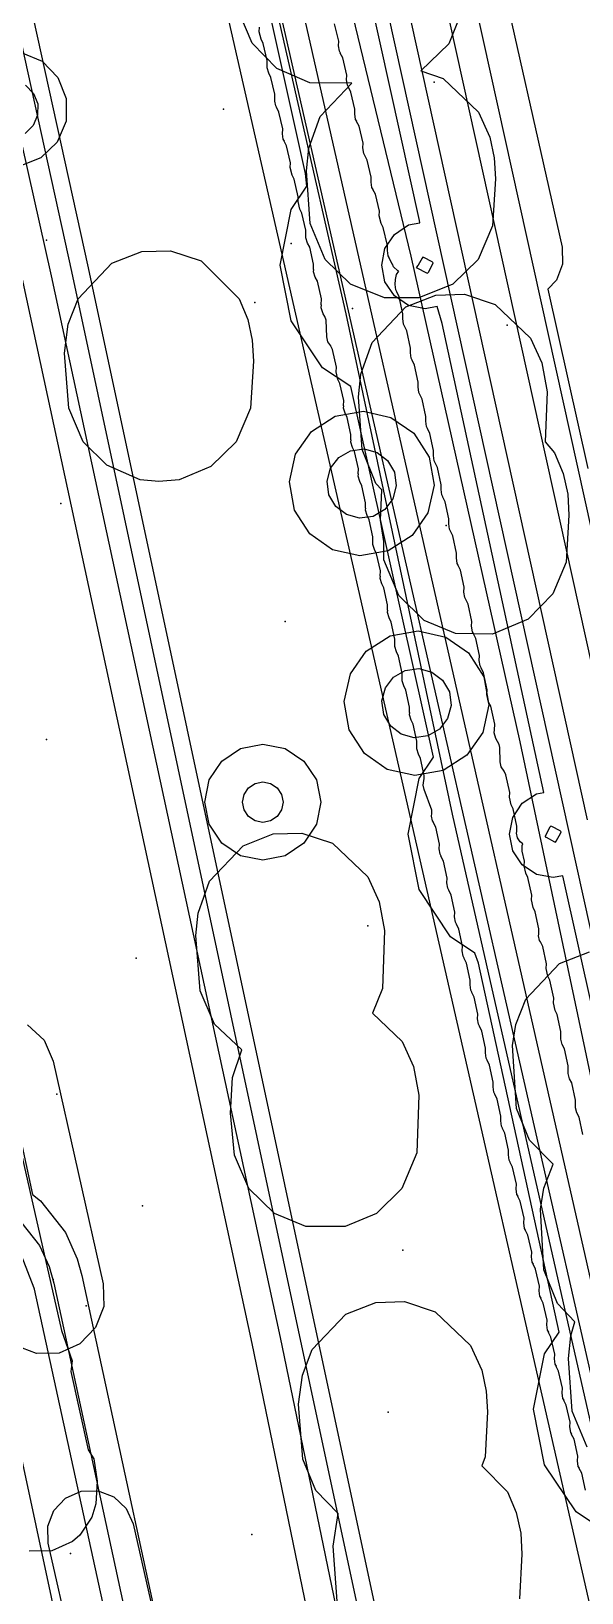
# Model space of a CAD drawing. Header units: metres. Extents: x 8738 to 9560, y -8972 to -7699.
# Drawn here: x 8880.7 to 8899.6, y -8734.6 to -8680.8 of the extents above; entities that cross this region are included whole.
import ezdxf

# ---------------------------------------------------------------- set-up
doc = ezdxf.new("R2010")
doc.units = ezdxf.units.M
for name, color, linetype in [('AI_GREENING_EXCLUSIONS', 1, 'Continuous'), ('AI_GREENING_LAWN', 82, 'Continuous'), ('AI_GREENING_REJECTED', 6, 'Continuous')]:
    doc.layers.add(name, color=color, linetype=linetype)

msp = doc.modelspace()

# ---------------------------------------------------------------- linework, layer by layer
at = {"layer": 'AI_GREENING_EXCLUSIONS'}
for points in [[(8867.153, -8659.18), (8873.409, -8686.68), (8873.845, -8689.742), (8879.205, -8714.111), (8879.213, -8714.501), (8879.071, -8714.864), (8878.889, -8715.053), (8878.592, -8715.756), (8879.813, -8721.439), (8880.346, -8721.871), (8880.957, -8722.648), (8881.296, -8723.364), (8881.455, -8723.943), (8885.033, -8740.5), (8888.77, -8757.183), (8895.012, -8785.73)], [(8868.13, -8658.965), (8874.384, -8686.457), (8874.83, -8689.565), (8880.181, -8713.896), (8880.197, -8714.676), (8879.913, -8715.403), (8879.787, -8715.534), (8879.639, -8715.868), (8880.718, -8720.892), (8880.995, -8721.11), (8881.85, -8722.198), (8882.26, -8723.1), (8882.419, -8723.678), (8886.009, -8740.286), (8889.747, -8756.969), (8895.989, -8785.516)], [(8909.734, -8769.908), (8884.689, -8660.129), (8884.656, -8659.445), (8884.839, -8658.825), (8884.3, -8658.948), (8891.513, -8690.549), (8895.177, -8707.783), (8904.668, -8749.54), (8905.645, -8754.243), (8909.736, -8772.189)], [(8902.663, -8726.352), (8898.992, -8709.908), (8898.658, -8709.974), (8898.084, -8709.86), (8897.597, -8709.535), (8897.272, -8709.048), (8897.158, -8708.474), (8897.272, -8707.9), (8897.272, -8707.9), (8897.597, -8707.413), (8898.084, -8707.088), (8898.333, -8707.039), (8894.838, -8690.881), (8894.658, -8690.295), (8894.25, -8690.376), (8893.676, -8690.262), (8893.189, -8689.937), (8892.864, -8689.45), (8892.75, -8688.876), (8892.864, -8688.302), (8893.189, -8687.815), (8893.676, -8687.49), (8894.061, -8687.414), (8894.059, -8687.334), (8888.649, -8662.955)], [(8891.304, -8663.384), (8908.895, -8742.957), (8909.198, -8742.95), (8909.562, -8743.092), (8909.843, -8743.362), (8910, -8743.719), (8910.009, -8744.109), (8909.867, -8744.473), (8909.597, -8744.755), (8909.24, -8744.912), (8908.347, -8745.109), (8907.957, -8745.117), (8907.593, -8744.976), (8907.311, -8744.706), (8907.155, -8744.348), (8889.135, -8662.838)], [(8900.391, -8732.453), (8899.448, -8731.823), (8898.365, -8730.2), (8897.984, -8728.287), (8898.365, -8726.374), (8898.863, -8725.628), (8896.09, -8712.915), (8895.964, -8712.572), (8895.122, -8712.01), (8894.039, -8710.387), (8893.658, -8708.474), (8894.039, -8706.561), (8894.533, -8705.821), (8891.683, -8693.059), (8890.714, -8692.412), (8889.631, -8690.789), (8889.631, -8690.789), (8889.25, -8688.876), (8889.631, -8686.963), (8890.167, -8686.159), (8890.122, -8685.72), (8885.232, -8663.713)], [(8892.496, -8664.146), (8909.731, -8742.106), (8910.099, -8742.249), (8910.663, -8742.789), (8910.977, -8743.503), (8910.993, -8744.284), (8910.71, -8745.011), (8910.17, -8745.574), (8909.456, -8745.888), (8908.563, -8746.085), (8907.782, -8746.102), (8907.451, -8745.973), (8909.474, -8754.642), (8909.495, -8755.375), (8912.457, -8768.357)], [(8890.015, -8673.084), (8893.759, -8688.571), (8897.506, -8705.291), (8901.401, -8723.697), (8905.072, -8740.178), (8908.499, -8754.866), (8908.511, -8755.256), (8908.468, -8755.367), (8911.663, -8769.372)], [(8897.336, -8764.76), (8895.607, -8757.997), (8895.266, -8757.67), (8894.952, -8756.956), (8892.775, -8746.926), (8892.375, -8745.366), (8890.965, -8739.002), (8888.288, -8726.018), (8880.397, -8689.46), (8876.974, -8674.191)], [(8898.309, -8764.529), (8896.491, -8757.414), (8896.085, -8757.096), (8895.928, -8756.739), (8891.947, -8738.815), (8889.267, -8725.812), (8881.373, -8689.246), (8877.952, -8673.981)], [(8896.5, -8677.29), (8898.966, -8688.262), (8898.981, -8688.847), (8898.77, -8689.393), (8898.479, -8689.7), (8899.858, -8695.881)], [(8895.527, -8680.102), (8895.059, -8681.255), (8894.094, -8682.186), (8894.864, -8682.449), (8896.088, -8683.608), (8896.474, -8684.464), (8896.629, -8685.183), (8896.668, -8685.9), (8896.574, -8687.526), (8896.076, -8688.677), (8895.199, -8689.532), (8894.034, -8690.002), (8892.846, -8690.002), (8891.681, -8689.532), (8890.804, -8688.677), (8890.289, -8687.445), (8890.161, -8685.626), (8890.241, -8684.851), (8890.63, -8683.753), (8891.72, -8682.605), (8890.274, -8682.593), (8889.134, -8682.101), (8888.285, -8681.233), (8888.285, -8681.233), (8887.831, -8680.15)], [(8880.328, -8681.548), (8881.045, -8681.855), (8881.591, -8682.413), (8881.881, -8683.137), (8881.872, -8683.917), (8881.566, -8684.635), (8881.008, -8685.18), (8880.283, -8685.471)], [(8880.48, -8682.68), (8880.753, -8682.959), (8880.898, -8683.321), (8880.894, -8683.711), (8880.74, -8684.07), (8880.461, -8684.343)], [(8873.989, -8691.572), (8881.714, -8725.571), (8882.081, -8726.621), (8882.04, -8726.983), (8882.638, -8729.682), (8882.828, -8729.991), (8882.951, -8730.762), (8882.905, -8731.541), (8882.767, -8732.005), (8882.348, -8732.62), (8882.09, -8732.837), (8881.378, -8733.156), (8880.598, -8733.177)], [(8873.989, -8691.572), (8881.714, -8725.571), (8882.081, -8726.621), (8882.04, -8726.983), (8882.638, -8729.682), (8882.828, -8729.991), (8882.951, -8730.762), (8882.905, -8731.541), (8882.767, -8732.005), (8882.348, -8732.62), (8882.09, -8732.837), (8881.378, -8733.156), (8880.598, -8733.177)], [(8899.827, -8729.587), (8899.312, -8728.355), (8899.184, -8726.536), (8899.264, -8725.761), (8899.411, -8725.268), (8898.811, -8724.647), (8898.341, -8723.482), (8898.226, -8721.392), (8898.343, -8720.665), (8898.343, -8720.665), (8898.655, -8719.842), (8897.846, -8719.011), (8897.393, -8717.927), (8897.261, -8715.756), (8897.378, -8715.029), (8897.717, -8714.154), (8898.877, -8712.932), (8899.907, -8712.525)], [(8880.545, -8715.038), (8881.114, -8715.577), (8881.431, -8716.293), (8883.153, -8723.96), (8883.172, -8724.74), (8882.891, -8725.468), (8882.353, -8726.034), (8881.64, -8726.35), (8880.86, -8726.369), (8880.132, -8726.088)], [(8891.219, -8734.9), (8891.074, -8733), (8891.074, -8733), (8891.249, -8731.876), (8890.484, -8731.089), (8890.031, -8730.005), (8889.886, -8728.105), (8890.016, -8727.107), (8890.355, -8726.232), (8891.515, -8725.01), (8892.545, -8724.603), (8893.539, -8724.576), (8894.589, -8724.928), (8895.813, -8726.087), (8896.199, -8726.943), (8896.354, -8727.662), (8896.393, -8728.379), (8896.316, -8729.924), (8896.206, -8730.229), (8897.087, -8731.128), (8897.387, -8731.838), (8897.542, -8732.557), (8897.581, -8733.274), (8897.504, -8734.819)], [(8882.845, -8739.884), (8881.26, -8732.901), (8881.244, -8732.316), (8881.453, -8731.769), (8881.856, -8731.344), (8882.39, -8731.106), (8882.975, -8731.09), (8883.522, -8731.3), (8883.947, -8731.702), (8884.185, -8732.237), (8885.925, -8739.899)]]:
    msp.add_lwpolyline(points, dxfattribs=at)
for points in [[(8883.45, -8688.812), (8884.48, -8688.405), (8885.474, -8688.378), (8886.524, -8688.73), (8887.834, -8690.035), (8888.134, -8690.745), (8888.289, -8691.464), (8888.328, -8692.181), (8888.234, -8693.807), (8887.736, -8694.958), (8886.859, -8695.813), (8885.775, -8696.266), (8885.076, -8696.331), (8884.425, -8696.266), (8883.274, -8695.768), (8882.464, -8694.958), (8881.966, -8693.807), (8881.821, -8691.907), (8881.951, -8690.909), (8882.29, -8690.034), (8883.45, -8688.812)], [(8891.954, -8693.408), (8892.034, -8692.633), (8892.423, -8691.535), (8893.583, -8690.313), (8894.613, -8689.906), (8895.607, -8689.879), (8896.657, -8690.231), (8897.881, -8691.39), (8898.267, -8692.246), (8898.449, -8693.235), (8898.384, -8694.966), (8898.707, -8695.337), (8899.007, -8696.047), (8899.162, -8696.766), (8899.201, -8697.483), (8899.107, -8699.109), (8898.654, -8700.193), (8897.799, -8701.07), (8896.567, -8701.585), (8895.298, -8701.568), (8894.214, -8701.115), (8893.337, -8700.26), (8892.822, -8699.028), (8892.822, -8698.399), (8892.706, -8697.656), (8892.75, -8696.612), (8892.552, -8696.392), (8892.082, -8695.227), (8891.954, -8693.408)], [(8889.572, -8696.339), (8889.783, -8695.391), (8890.328, -8694.609), (8891.151, -8694.08), (8892.123, -8693.908), (8893.071, -8694.119), (8893.853, -8694.664), (8894.382, -8695.487), (8894.554, -8696.459), (8894.343, -8697.407), (8893.798, -8698.189), (8892.975, -8698.718), (8892.003, -8698.89), (8891.055, -8698.679), (8890.273, -8698.134), (8889.744, -8697.311), (8889.572, -8696.339)], [(8890.992, -8695.871), (8891.268, -8695.507), (8891.674, -8695.27), (8892.144, -8695.207), (8892.591, -8695.328), (8892.955, -8695.604), (8893.192, -8696.01), (8893.255, -8696.48), (8893.134, -8696.927), (8892.858, -8697.291), (8892.452, -8697.528), (8891.982, -8697.591), (8891.535, -8697.47), (8891.171, -8697.194), (8890.934, -8696.788), (8890.871, -8696.318), (8890.992, -8695.871)], [(8891.673, -8702.957), (8892.218, -8702.175), (8893.041, -8701.646), (8894.013, -8701.474), (8894.961, -8701.685), (8895.743, -8702.23), (8896.272, -8703.053), (8896.444, -8704.025), (8896.233, -8704.973), (8895.688, -8705.755), (8894.865, -8706.284), (8893.893, -8706.456), (8892.945, -8706.245), (8892.163, -8705.7), (8891.634, -8704.877), (8891.462, -8703.905), (8891.673, -8702.957)], [(8892.882, -8703.437), (8893.158, -8703.073), (8893.564, -8702.836), (8894.034, -8702.773), (8894.481, -8702.894), (8894.845, -8703.17), (8895.082, -8703.576), (8895.145, -8704.046), (8895.024, -8704.493), (8894.748, -8704.857), (8894.342, -8705.094), (8893.872, -8705.157), (8893.425, -8705.036), (8893.061, -8704.76), (8892.824, -8704.354), (8892.761, -8703.884), (8892.882, -8703.437)], [(8890.069, -8705.958), (8890.503, -8706.607), (8890.655, -8707.372), (8890.503, -8708.137), (8890.069, -8708.786), (8889.42, -8709.22), (8888.655, -8709.372), (8887.89, -8709.22), (8887.241, -8708.786), (8886.807, -8708.137), (8886.655, -8707.372), (8886.807, -8706.607), (8887.241, -8705.958), (8887.89, -8705.524), (8888.655, -8705.372), (8889.42, -8705.524), (8890.069, -8705.958)], [(8888.923, -8706.725), (8889.15, -8706.877), (8889.302, -8707.104), (8889.355, -8707.372), (8889.302, -8707.64), (8889.15, -8707.867), (8888.923, -8708.019), (8888.655, -8708.072), (8888.387, -8708.019), (8888.16, -8707.867), (8888.008, -8707.64), (8887.955, -8707.372), (8888.008, -8707.104), (8888.16, -8706.877), (8888.387, -8706.725), (8888.655, -8706.672), (8888.923, -8706.725)], [(8886.348, -8711.968), (8886.428, -8711.193), (8886.817, -8710.095), (8887.977, -8708.873), (8889.007, -8708.466), (8890.001, -8708.439), (8891.051, -8708.791), (8892.275, -8709.95), (8892.661, -8710.806), (8892.843, -8711.795), (8892.778, -8713.787), (8892.436, -8714.647), (8893.46, -8715.617), (8893.846, -8716.473), (8894.028, -8717.462), (8893.963, -8719.454), (8893.448, -8720.686), (8892.571, -8721.541), (8891.487, -8721.994), (8890.137, -8721.994), (8889.053, -8721.541), (8888.176, -8720.686), (8887.678, -8719.535), (8887.545, -8718.082), (8887.613, -8716.86), (8887.931, -8715.9), (8886.991, -8715.019), (8886.493, -8713.868), (8886.348, -8711.968)]]:
    msp.add_lwpolyline(points, close=True, dxfattribs=at)
at = {"layer": 'AI_GREENING_LAWN'}
for points in [[(8885.632, -8746.37), (8880.784, -8724.147), (8880.773, -8724.11), (8880.337, -8722.989), (8880.277, -8722.9), (8879.314, -8721.985), (8879.223, -8721.867), (8879.17, -8721.727), (8877.9, -8715.825), (8877.892, -8715.663), (8877.936, -8715.508), (8878.504, -8714.299), (8878.514, -8714.261), (8878.512, -8714.221), (8873.16, -8689.885), (8873.153, -8689.848), (8872.729, -8686.847), (8872.725, -8686.827), (8863.348, -8645.608)], [(8882.622, -8659.158), (8901.665, -8742.718)], [(8885.37, -8659.562), (8904.103, -8742.162), (8904.109, -8742.357), (8904.039, -8742.539), (8904.039, -8742.539), (8903.905, -8742.681), (8903.727, -8742.76), (8903.922, -8742.755), (8904.104, -8742.824), (8904.246, -8742.958), (8904.325, -8743.136), (8910.406, -8769.708)], [(8889.822, -8662.677), (8899.831, -8707.982)], [(8876.589, -8664.269), (8882.057, -8689.094), (8882.057, -8689.097), (8893.926, -8744.49)], [(8899.572, -8764.22), (8894.744, -8745.336), (8894.734, -8745.138), (8894.802, -8744.951), (8894.937, -8744.806), (8895.116, -8744.725), (8895.111, -8744.726), (8894.914, -8744.731), (8894.731, -8744.66), (8894.589, -8744.524), (8894.511, -8744.343), (8882.644, -8688.969), (8877.487, -8665.595)], [(8899.774, -8731.069), (8899.642, -8730.484), (8899.56, -8730.32), (8899.566, -8730.318), (8899.527, -8730.251), (8899.501, -8730.063), (8899.509, -8729.898), (8899.378, -8729.312), (8899.295, -8729.149), (8899.301, -8729.146), (8899.263, -8729.08), (8899.236, -8728.892), (8899.244, -8728.727), (8899.113, -8728.141), (8899.03, -8727.978), (8899.036, -8727.975), (8898.998, -8727.909), (8898.971, -8727.721), (8898.979, -8727.556), (8898.848, -8726.97), (8898.766, -8726.807), (8898.771, -8726.804), (8898.733, -8726.737), (8898.706, -8726.549), (8898.714, -8726.384), (8898.583, -8725.799), (8898.501, -8725.636), (8898.507, -8725.633), (8898.468, -8725.566), (8898.441, -8725.378), (8898.45, -8725.213), (8898.319, -8724.628), (8898.236, -8724.465), (8898.242, -8724.462), (8898.204, -8724.395), (8898.177, -8724.207), (8898.185, -8724.042), (8898.054, -8723.456), (8897.971, -8723.293), (8897.977, -8723.29), (8897.939, -8723.224), (8897.912, -8723.036), (8897.92, -8722.871), (8897.789, -8722.285), (8897.707, -8722.122), (8897.712, -8722.119), (8897.674, -8722.053), (8897.647, -8721.865), (8897.655, -8721.7), (8897.524, -8721.114), (8897.442, -8720.951), (8897.448, -8720.948), (8897.409, -8720.882), (8897.382, -8720.693), (8897.391, -8720.528), (8897.259, -8719.943), (8897.177, -8719.78), (8897.183, -8719.777), (8897.144, -8719.71), (8897.118, -8719.522), (8897.126, -8719.357), (8896.995, -8718.772), (8896.912, -8718.609), (8896.918, -8718.606), (8896.88, -8718.539), (8896.853, -8718.351), (8896.861, -8718.186), (8896.73, -8717.6), (8896.647, -8717.437), (8896.653, -8717.434), (8896.615, -8717.368), (8896.588, -8717.18), (8896.596, -8717.015), (8896.465, -8716.429), (8896.383, -8716.266), (8896.388, -8716.263), (8896.35, -8716.197), (8896.323, -8716.009), (8896.331, -8715.844), (8896.2, -8715.258), (8896.118, -8715.095), (8896.124, -8715.092), (8896.085, -8715.026), (8896.058, -8714.837), (8896.067, -8714.672), (8895.935, -8714.087), (8895.853, -8713.924), (8895.859, -8713.921), (8895.82, -8713.854), (8895.794, -8713.666), (8895.802, -8713.501), (8895.671, -8712.916), (8895.588, -8712.753), (8895.594, -8712.75), (8895.556, -8712.683), (8895.529, -8712.495), (8895.537, -8712.33), (8895.406, -8711.745), (8895.324, -8711.581), (8895.329, -8711.579), (8895.291, -8711.512), (8895.264, -8711.324), (8895.272, -8711.159), (8895.141, -8710.573), (8895.059, -8710.41), (8895.065, -8710.407), (8895.026, -8710.341), (8894.999, -8710.153), (8895.008, -8709.988), (8894.876, -8709.402), (8894.794, -8709.239), (8894.8, -8709.236), (8894.761, -8709.17), (8894.735, -8708.982), (8894.743, -8708.817), (8894.612, -8708.231), (8894.529, -8708.068), (8894.531, -8708.067), (8894.502, -8708.019), (8894.466, -8707.86), (8894.477, -8707.76), (8894.473, -8707.759), (8894.482, -8707.683), (8894.474, -8707.646), (8894.211, -8706.94), (8894.18, -8706.784), (8894.2, -8706.627), (8894.215, -8706.572), (8894.219, -8706.452), (8894.092, -8705.865), (8894.015, -8705.719), (8893.96, -8705.537), (8893.967, -8705.461), (8893.961, -8705.46), (8893.967, -8705.278), (8893.839, -8704.691), (8893.763, -8704.545), (8893.708, -8704.363), (8893.715, -8704.287), (8893.708, -8704.287), (8893.714, -8704.104), (8893.587, -8703.518), (8893.51, -8703.371), (8893.455, -8703.189), (8893.462, -8703.113), (8893.455, -8703.113), (8893.462, -8702.93), (8893.334, -8702.344), (8893.257, -8702.197), (8893.202, -8702.016), (8893.209, -8701.939), (8893.203, -8701.939), (8893.209, -8701.756), (8893.082, -8701.17), (8893.005, -8701.024), (8892.95, -8700.842), (8892.957, -8700.765), (8892.95, -8700.765), (8892.956, -8700.582), (8892.829, -8699.996), (8892.752, -8699.85), (8892.697, -8699.668), (8892.704, -8699.591), (8892.698, -8699.591), (8892.704, -8699.408), (8892.576, -8698.822), (8892.499, -8698.676), (8892.445, -8698.494), (8892.451, -8698.417), (8892.445, -8698.417), (8892.451, -8698.235), (8892.324, -8697.648), (8892.247, -8697.502), (8892.192, -8697.32), (8892.199, -8697.244), (8892.192, -8697.243), (8892.198, -8697.061), (8892.071, -8696.474), (8891.994, -8696.328), (8891.939, -8696.146), (8891.946, -8696.07), (8891.94, -8696.069), (8891.946, -8695.887), (8891.818, -8695.3), (8891.742, -8695.154), (8891.687, -8694.972), (8891.694, -8694.896), (8891.687, -8694.896), (8891.693, -8694.713), (8891.566, -8694.127), (8891.489, -8693.98), (8891.434, -8693.798), (8891.441, -8693.722), (8891.434, -8693.722), (8891.441, -8693.539), (8891.313, -8692.953), (8891.239, -8692.811), (8891.182, -8692.549), (8891.192, -8692.388), (8891.06, -8691.779), (8890.999, -8691.663), (8890.996, -8691.659), (8890.9, -8691.512), (8890.861, -8691.341), (8890.834, -8690.768), (8890.797, -8690.65), (8890.734, -8690.548), (8890.663, -8690.344), (8890.674, -8690.238), (8890.668, -8690.238), (8890.677, -8690.039), (8890.539, -8689.431), (8890.46, -8689.285), (8890.403, -8689.104), (8890.409, -8689.028), (8890.402, -8689.028), (8890.406, -8688.845), (8890.271, -8688.26), (8890.193, -8688.115), (8890.136, -8687.934), (8890.142, -8687.857), (8890.135, -8687.857), (8890.139, -8687.675), (8890.004, -8687.09), (8889.928, -8686.949), (8889.868, -8686.688), (8889.876, -8686.527), (8889.737, -8685.919), (8889.66, -8685.778), (8889.601, -8685.517), (8889.609, -8685.357), (8889.476, -8684.771), (8889.393, -8684.608), (8889.399, -8684.605), (8889.361, -8684.539), (8889.333, -8684.351), (8889.341, -8684.186), (8889.209, -8683.601), (8889.126, -8683.438), (8889.128, -8683.437), (8889.099, -8683.389), (8889.063, -8683.23), (8889.069, -8683.175), (8889.066, -8683.175), (8889.07, -8682.992), (8888.935, -8682.407), (8888.857, -8682.262), (8888.8, -8682.081), (8888.805, -8682.004), (8888.799, -8682.004), (8888.803, -8681.821), (8888.668, -8681.237), (8888.592, -8681.096), (8888.532, -8680.834), (8888.54, -8680.674)], [(8899.684, -8718.818), (8899.556, -8718.226), (8899.479, -8718.079), (8899.424, -8717.897), (8899.431, -8717.821), (8899.425, -8717.821), (8899.431, -8717.638), (8899.303, -8717.046), (8899.227, -8716.899), (8899.172, -8716.717), (8899.179, -8716.641), (8899.173, -8716.641), (8899.179, -8716.458), (8899.051, -8715.866), (8898.974, -8715.72), (8898.92, -8715.538), (8898.927, -8715.461), (8898.92, -8715.461), (8898.926, -8715.278), (8898.799, -8714.686), (8898.724, -8714.544), (8898.668, -8714.282), (8898.678, -8714.122), (8898.546, -8713.506), (8898.472, -8713.364), (8898.416, -8713.102), (8898.425, -8712.942), (8898.3, -8712.349), (8898.219, -8712.185), (8898.222, -8712.184), (8898.193, -8712.136), (8898.159, -8711.977), (8898.165, -8711.921), (8898.163, -8711.921), (8898.169, -8711.739), (8898.041, -8711.146), (8897.967, -8711.005), (8897.911, -8710.742), (8897.92, -8710.582), (8897.789, -8709.967), (8897.714, -8709.824), (8897.658, -8709.562), (8897.668, -8709.402), (8897.597, -8709.065), (8897.596, -8708.861), (8897.617, -8708.812), (8897.521, -8708.739), (8897.52, -8708.737), (8897.436, -8708.597), (8897.402, -8708.437), (8897.408, -8708.382), (8897.406, -8708.382), (8897.412, -8708.199), (8897.284, -8707.607), (8897.21, -8707.465), (8897.153, -8707.203), (8897.163, -8707.042), (8897.031, -8706.427), (8896.97, -8706.31), (8896.873, -8706.16), (8896.836, -8705.983), (8896.823, -8705.495), (8896.794, -8705.386), (8896.685, -8705.182), (8896.628, -8704.989), (8896.641, -8704.881), (8896.64, -8704.881), (8896.65, -8704.682), (8896.513, -8704.068), (8896.437, -8703.926), (8896.378, -8703.664), (8896.387, -8703.504), (8896.255, -8702.913), (8896.173, -8702.75), (8896.179, -8702.747), (8896.141, -8702.68), (8896.114, -8702.492), (8896.123, -8702.327), (8895.991, -8701.736), (8895.909, -8701.572), (8895.915, -8701.569), (8895.877, -8701.503), (8895.85, -8701.315), (8895.859, -8701.15), (8895.728, -8700.558), (8895.645, -8700.395), (8895.651, -8700.392), (8895.613, -8700.326), (8895.587, -8700.137), (8895.595, -8699.972), (8895.464, -8699.381), (8895.382, -8699.218), (8895.387, -8699.215), (8895.349, -8699.148), (8895.323, -8698.96), (8895.331, -8698.795), (8895.2, -8698.204), (8895.118, -8698.04), (8895.124, -8698.037), (8895.085, -8697.971), (8895.059, -8697.783), (8895.067, -8697.618), (8894.936, -8697.026), (8894.854, -8696.863), (8894.86, -8696.86), (8894.821, -8696.793), (8894.795, -8696.605), (8894.803, -8696.44), (8894.672, -8695.849), (8894.59, -8695.686), (8894.596, -8695.683), (8894.558, -8695.616), (8894.531, -8695.428), (8894.54, -8695.263), (8894.408, -8694.671), (8894.326, -8694.508), (8894.332, -8694.505), (8894.294, -8694.439), (8894.267, -8694.251), (8894.276, -8694.086), (8894.144, -8693.494), (8894.062, -8693.331), (8894.068, -8693.328), (8894.03, -8693.261), (8894.003, -8693.073), (8894.012, -8692.908), (8893.881, -8692.317), (8893.798, -8692.154), (8893.804, -8692.151), (8893.766, -8692.084), (8893.74, -8691.896), (8893.748, -8691.731), (8893.617, -8691.139), (8893.535, -8690.976), (8893.54, -8690.973), (8893.502, -8690.907), (8893.476, -8690.719), (8893.484, -8690.554), (8893.353, -8689.962), (8893.271, -8689.799), (8893.277, -8689.796), (8893.238, -8689.729), (8893.212, -8689.541), (8893.221, -8689.372), (8893.263, -8689.194), (8893.343, -8689.079), (8893.311, -8689.068), (8893.163, -8688.932), (8893.121, -8688.839), (8893.117, -8688.841), (8893.006, -8688.621), (8893.012, -8688.618), (8892.974, -8688.554), (8892.946, -8688.368), (8892.953, -8688.194), (8892.807, -8687.583), (8892.729, -8687.443), (8892.667, -8687.182), (8892.672, -8687.022), (8892.533, -8686.432), (8892.448, -8686.27), (8892.454, -8686.267), (8892.415, -8686.201), (8892.386, -8686.013), (8892.392, -8685.848), (8892.252, -8685.259), (8892.167, -8685.097), (8892.173, -8685.094), (8892.134, -8685.028), (8892.105, -8684.84), (8892.111, -8684.675), (8891.971, -8684.085), (8891.887, -8683.923), (8891.892, -8683.92), (8891.853, -8683.854), (8891.824, -8683.667), (8891.83, -8683.501), (8891.69, -8682.912), (8891.606, -8682.75), (8891.611, -8682.747), (8891.572, -8682.681), (8891.543, -8682.493), (8891.549, -8682.328), (8891.409, -8681.739), (8891.325, -8681.577), (8891.331, -8681.574), (8891.291, -8681.508), (8891.262, -8681.32), (8891.268, -8681.155), (8891.128, -8680.565)], [(8880.193, -8740.048), (8876.487, -8722.705), (8876.485, -8722.502), (8876.565, -8722.315), (8876.712, -8722.175), (8876.903, -8722.106), (8877.463, -8722.024), (8877.649, -8722.032), (8878.365, -8722.199), (8878.536, -8722.275), (8878.667, -8722.409), (8878.74, -8722.581), (8882.378, -8739.529)]]:
    msp.add_lwpolyline(points, dxfattribs=at)
for points in [[(8894.294, -8689.14), (8894.334, -8689.152), (8894.36, -8689.12), (8894.514, -8688.832), (8894.526, -8688.792), (8894.494, -8688.766), (8894.206, -8688.612), (8894.166, -8688.6), (8894.14, -8688.632), (8894.01, -8688.875), (8893.941, -8688.958), (8893.96, -8688.969), (8893.963, -8688.963), (8894.294, -8689.14)], [(8898.414, -8708.584), (8898.702, -8708.738), (8898.742, -8708.75), (8898.768, -8708.718), (8898.922, -8708.43), (8898.934, -8708.39), (8898.902, -8708.364), (8898.614, -8708.21), (8898.574, -8708.198), (8898.548, -8708.23), (8898.394, -8708.518), (8898.381, -8708.561), (8898.38, -8708.563), (8898.403, -8708.575), (8898.414, -8708.584)]]:
    msp.add_lwpolyline(points, close=True, dxfattribs=at)
at = {"layer": 'AI_GREENING_REJECTED'}
for p in [(8894.56, -8682.57), (8887.3, -8683.5), (8881.2, -8688.02), (8889.63, -8688.13), (8888.38, -8690.16), (8891.75, -8690.37), (8897.08, -8690.94), (8881.69, -8697.09), (8894.97, -8697.84), (8889.42, -8701.15), (8881.2, -8705.22), (8892.27, -8711.63), (8884.29, -8712.75), (8881.56, -8717.43), (8884.51, -8721.28), (8893.48, -8722.81), (8881.43, -8723.81), (8882.57, -8724.72), (8892.97, -8728.39), (8888.27, -8732.6), (8882.03, -8733.25)]:
    msp.add_point(p, dxfattribs=at)

doc.saveas('drawing.dxf')
